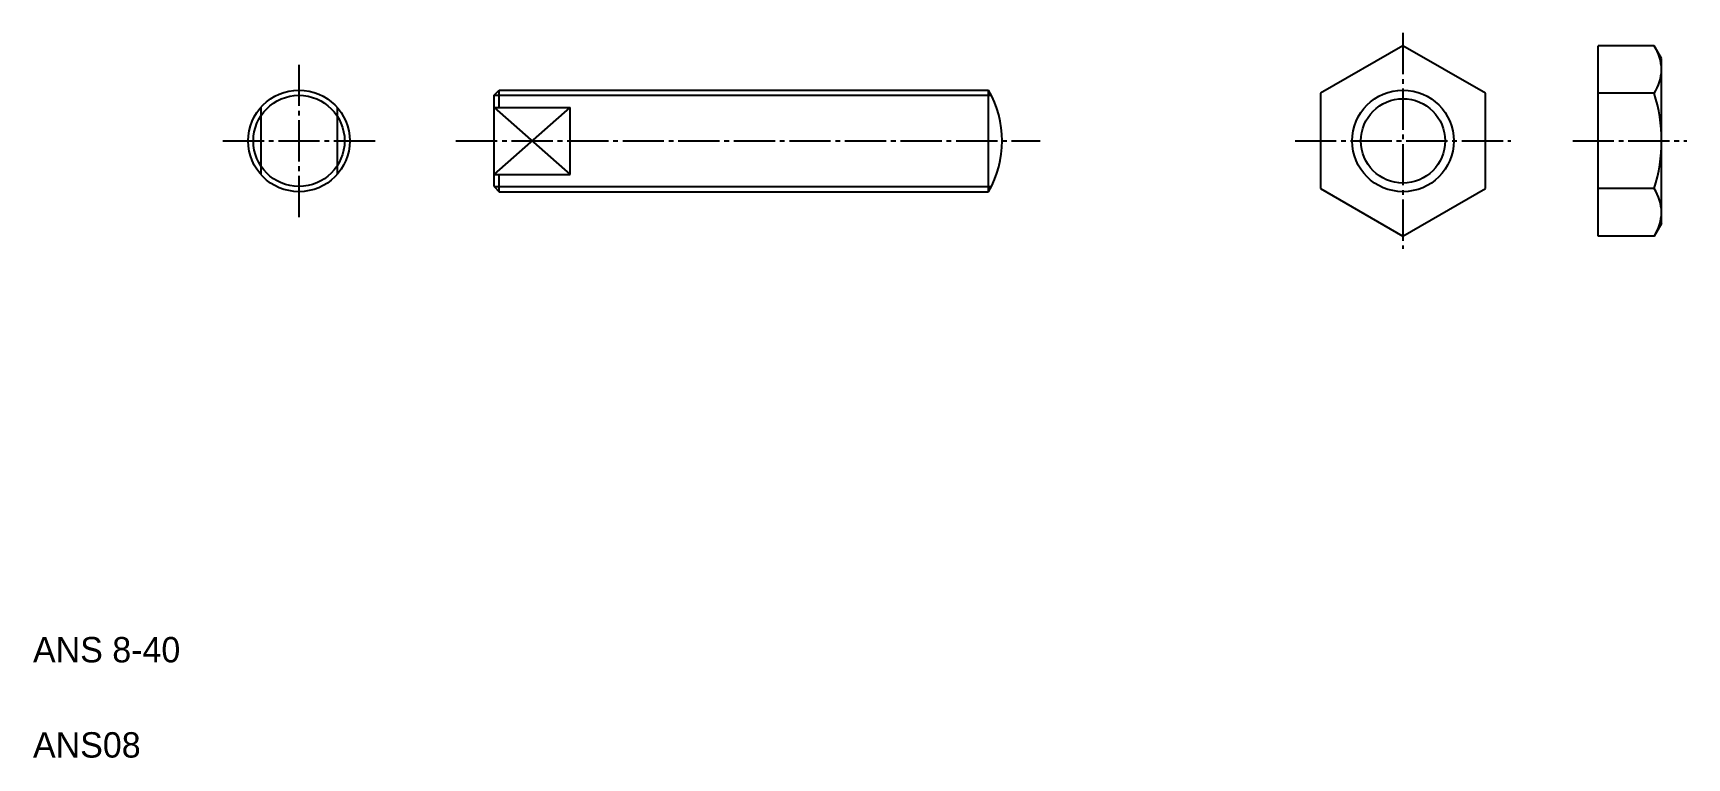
# Model space of a CAD drawing. Extents: x 5 to 135, y 5 to 62.
import ezdxf

# ---------------------------------------------------------------- set-up
doc = ezdxf.new("R2010")
doc.units = 0
doc.header["$LTSCALE"] = 0.25
doc.linetypes.add('CENTER', pattern=[17.5, 13, -1.5, 1.5, -1.5])
doc.layers.get('0').update_dxf_attribs({"linetype": 'CONTINUOUS'})
doc.layers.add('CENTER', color=1, linetype='CENTER')

msp = doc.modelspace()

# ---------------------------------------------------------------- linework, layer by layer
at = {"color": 7, "linetype": 'CONTINUOUS'}
for p, q in [((112.86, 61.08), (106.36, 57.33)), ((119.36, 57.33), (112.86, 61.08)), ((128.22, 46.07), (128.22, 61.08)), ((132.63, 61.08), (128.22, 61.08)), ((133.22, 47.08), (133.22, 60.08)), ((41.3, 57.17), (41.71, 57.58)), ((41.71, 57.58), (80.23, 57.58)), ((41.71, 56.22), (41.71, 57.58)), ((80.23, 49.58), (80.23, 57.58)), ((106.36, 57.33), (106.36, 49.82)), ((119.36, 49.82), (119.36, 57.33)), ((132.63, 57.33), (128.22, 57.33)), ((22.94, 56.22), (22.94, 50.93)), ((28.94, 56.22), (28.94, 50.93)), ((41.3, 49.98), (41.3, 57.17)), ((41.3, 56.22), (47.3, 56.22)), ((47.3, 50.93), (47.3, 56.22)), ((41.3, 50.93), (47.3, 50.93)), ((41.71, 49.58), (41.71, 50.93)), ((41.3, 49.98), (41.71, 49.58)), ((41.71, 49.58), (80.23, 49.58)), ((106.36, 49.82), (112.86, 46.07)), ((112.86, 46.07), (119.36, 49.82)), ((132.63, 49.82), (128.22, 49.82)), ((132.63, 46.07), (128.22, 46.07))]:
    msp.add_line(p, q, dxfattribs=at)
for p, q in [((133.22, 60.08), (132.63, 61.08)), ((44.3, 53.58), (44.3, 53.58)), ((42.8, 52.25), (42.8, 52.25)), ((133.22, 47.08), (132.63, 46.07)), ((133.22, 47.08), (133.22, 47.08))]:
    msp.add_line(p, q)
at = {"color": 3, "linetype": 'CONTINUOUS'}
for p, q in [((41.3, 57.17), (80.45, 57.17)), ((41.3, 56.22), (47.3, 50.93)), ((41.3, 50.93), (47.3, 56.22)), ((41.3, 49.98), (80.45, 49.98))]:
    msp.add_line(p, q, dxfattribs=at)
at = {"color": 7, "linetype": 'CONTINUOUS'}
for centre, radius in [((25.94, 53.58), 4), ((112.86, 53.58), 3.32)]:
    msp.add_circle(centre, radius, dxfattribs=at)
at = {"color": 3, "linetype": 'CONTINUOUS'}
for centre, radius in [((112.86, 53.58), 4), ((25.94, 53.58), 3.59)]:
    msp.add_circle(centre, radius, dxfattribs=at)
for centre, radius, start, end in [((129.89, 59.2), 3.32, 325.6083, 34.3917), ((120.8, 53.58), 12.42, 342.412, 17.588), ((129.89, 47.95), 3.32, 325.6083, 34.3917)]:
    msp.add_arc(centre, radius, start, end)
at = {"color": 7, "linetype": 'CONTINUOUS'}
msp.add_arc((73.3, 53.58), 8, 330, 30, dxfattribs=at)
at = {"layer": 'CENTER', "color": 1, "linetype": 'CENTER'}
for p, q in [((112.86, 62.08), (112.86, 45.08)), ((25.94, 59.58), (25.94, 47.58)), ((19.94, 53.58), (31.94, 53.58)), ((38.3, 53.58), (84.3, 53.58)), ((104.36, 53.58), (121.36, 53.58)), ((126.22, 53.58), (135.22, 53.58))]:
    msp.add_line(p, q, dxfattribs=at)

# ---------------------------------------------------------------- texts
for s, p in [('ANS 8-40', (5, 12.5)), ('ANS08', (5, 5))]:
    msp.add_text(s, height=2).set_placement(p)

doc.saveas('drawing.dxf')
